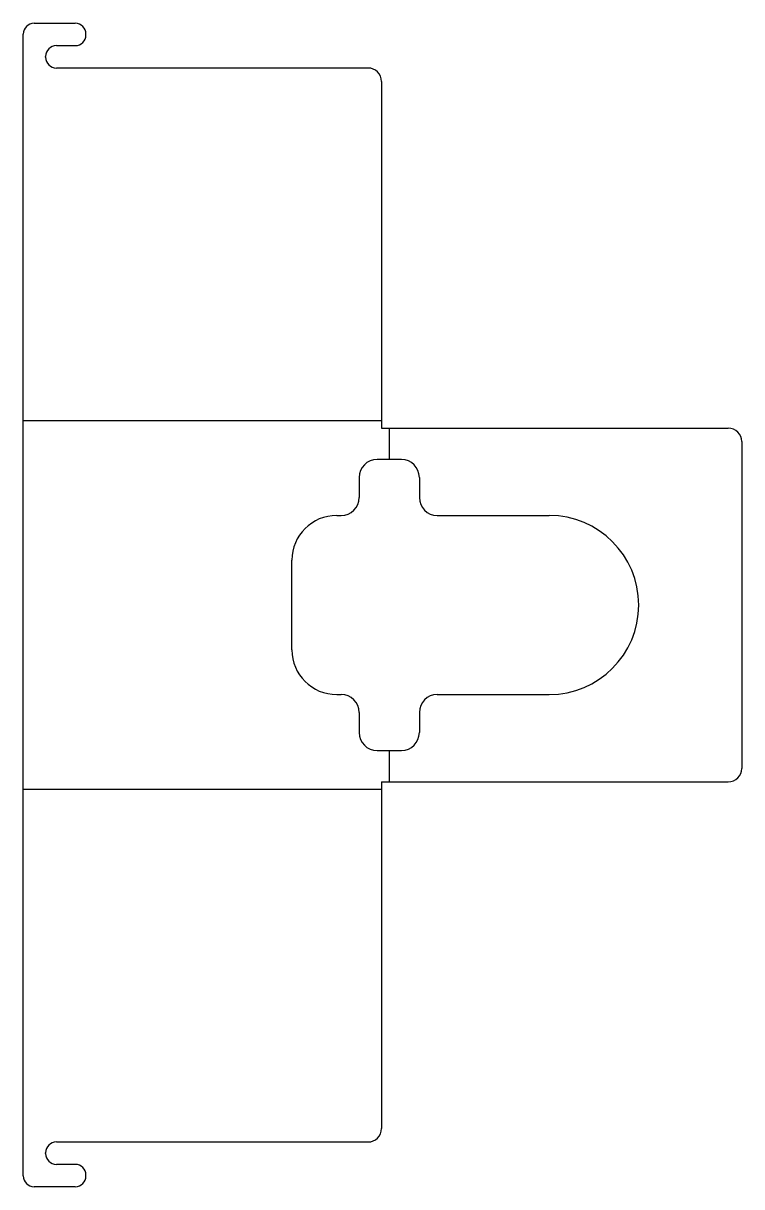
# Model space of a CAD drawing. Extents: x 33 to 193, y -22 to 237.
import ezdxf

# ---------------------------------------------------------------- set-up
doc = ezdxf.new("R2010")
doc.units = 0
doc.layers.add('ProjItem', color=7, linetype='CONTINUOUS')

msp = doc.modelspace()

# ---------------------------------------------------------------- linework, layer by layer
at = {"layer": 'ProjItem'}
for p, q in [((35.0481, 237.413), (44.2481, 237.413)), ((32.6481, -20.0989), (32.6481, 235.013)), ((46.6481, 234.813), (46.6481, 235.013)), ((40.0481, 232.413), (44.2481, 232.413)), ((37.6481, 229.813), (37.6481, 230.013)), ((109.648, 227.413), (40.0481, 227.413)), ((112.648, 224.413), (112.648, 146.957)), ((32.6481, 148.685), (112.648, 148.685)), ((112.648, 146.957), (190.104, 146.957)), ((114.376, 146.957), (114.376, 139.957)), ((193.104, 143.957), (193.104, 70.9568)), ((117.104, 139.957), (111.648, 139.957)), ((107.648, 135.957), (107.648, 131.457)), ((121.104, 135.957), (121.104, 131.457)), ((102.648, 127.457), (103.648, 127.457)), ((125.104, 127.457), (150.104, 127.457)), ((92.6481, 97.4568), (92.6481, 117.457)), ((102.648, 87.4568), (103.648, 87.4568)), ((125.104, 87.4568), (150.104, 87.4568)), ((107.648, 83.4568), (107.648, 78.9568)), ((121.104, 83.4568), (121.104, 78.9568)), ((111.648, 74.9568), (117.104, 74.9568)), ((114.376, 74.9568), (114.376, 67.9568)), ((112.648, 67.9568), (112.648, -9.4989)), ((112.648, 67.9568), (190.104, 67.9568)), ((112.648, 66.229), (32.6481, 66.229)), ((40.0481, -12.4989), (109.648, -12.4989)), ((37.6481, -15.0989), (37.6481, -14.8989)), ((44.2481, -17.4989), (40.0481, -17.4989)), ((46.6481, -20.0989), (46.6481, -19.8989)), ((44.2481, -22.4989), (35.0481, -22.4989))]:
    msp.add_line(p, q, dxfattribs=at)
for centre, radius, start, end in [((35.0481, 235.013), 2.4, 90, 180), ((44.2481, 235.013), 2.4, 0, 90), ((44.2481, 234.813), 2.4, -90, 0), ((40.0481, 230.013), 2.4, 90, 180), ((40.0481, 229.813), 2.4, 180, -90), ((109.648, 224.413), 3, 0, 90), ((190.104, 143.957), 3, 0, 90), ((111.648, 135.957), 4, 90, 180), ((117.104, 135.957), 4, 0, 90), ((103.648, 131.457), 4, -90, 0), ((125.104, 131.457), 4, 180, -90), ((102.648, 117.457), 10, 90, 180), ((150.104, 107.457), 20, -90, 90), ((102.648, 97.4568), 10, 180, -90), ((103.648, 83.4568), 4, 0, 90), ((125.104, 83.4568), 4, 90, 180), ((111.648, 78.9568), 4, 180, -90), ((117.104, 78.9568), 4, -90, 0), ((190.104, 70.9568), 3, -90, 0), ((109.648, -9.4989), 3, -90, 0), ((40.0481, -14.8989), 2.4, 90, 180), ((40.0481, -15.0989), 2.4, 180, -90), ((44.2481, -19.8989), 2.4, 0, 90), ((35.0481, -20.0989), 2.4, 180, -90), ((44.2481, -20.0989), 2.4, -90, 0)]:
    msp.add_arc(centre, radius, start, end, dxfattribs=at)

doc.saveas('drawing.dxf')
